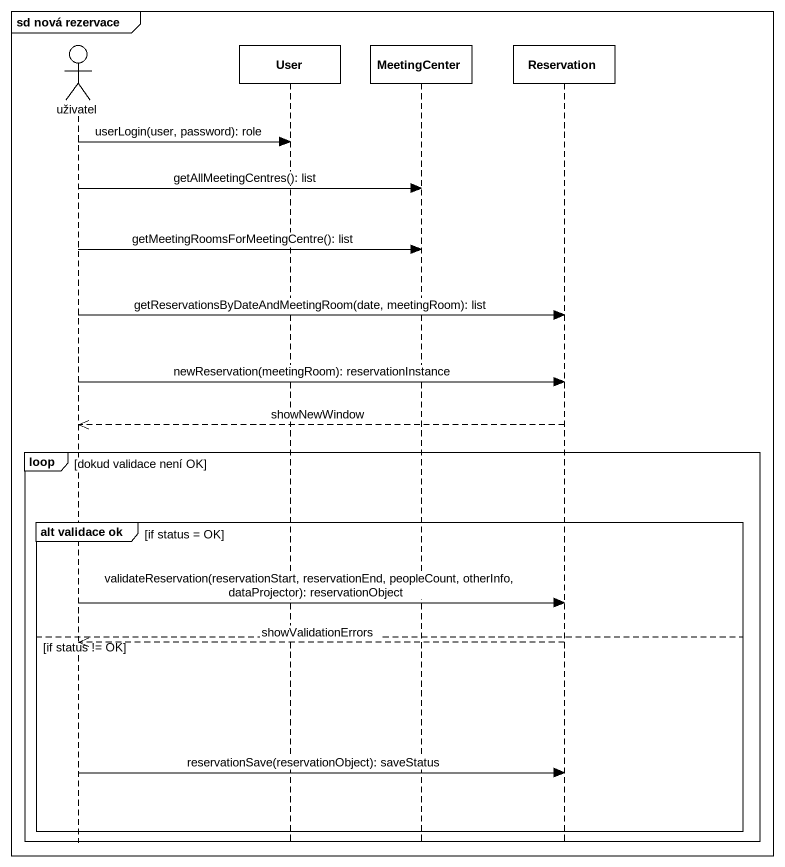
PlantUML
@startuml
mainframe sd nová rezervace
hide footbox
actor uživatel
participant User
participant MeetingCenter
participant Reservation

uživatel -> User : userLogin(user, password): role
uživatel -> MeetingCenter : getAllMeetingCentres(): list
uživatel -> MeetingCenter : getMeetingRoomsForMeetingCentre(): list
uživatel -> Reservation : getReservationsByDateAndMeetingRoom(date, meetingRoom): list
uživatel -> Reservation : newReservation(meetingRoom): reservationInstance
Reservation -->> uživatel : showNewWindow
loop dokud validace není OK
  group alt validace ok [if status = OK]
    uživatel -> Reservation : validateReservation(reservationStart, reservationEnd, peopleCount, otherInfo, dataProjector): reservationObject
  else if status != OK
    Reservation -->> uživatel : showValidationErrors
    uživatel -> Reservation : reservationSave(reservationObject): saveStatus
  end
end
@enduml
